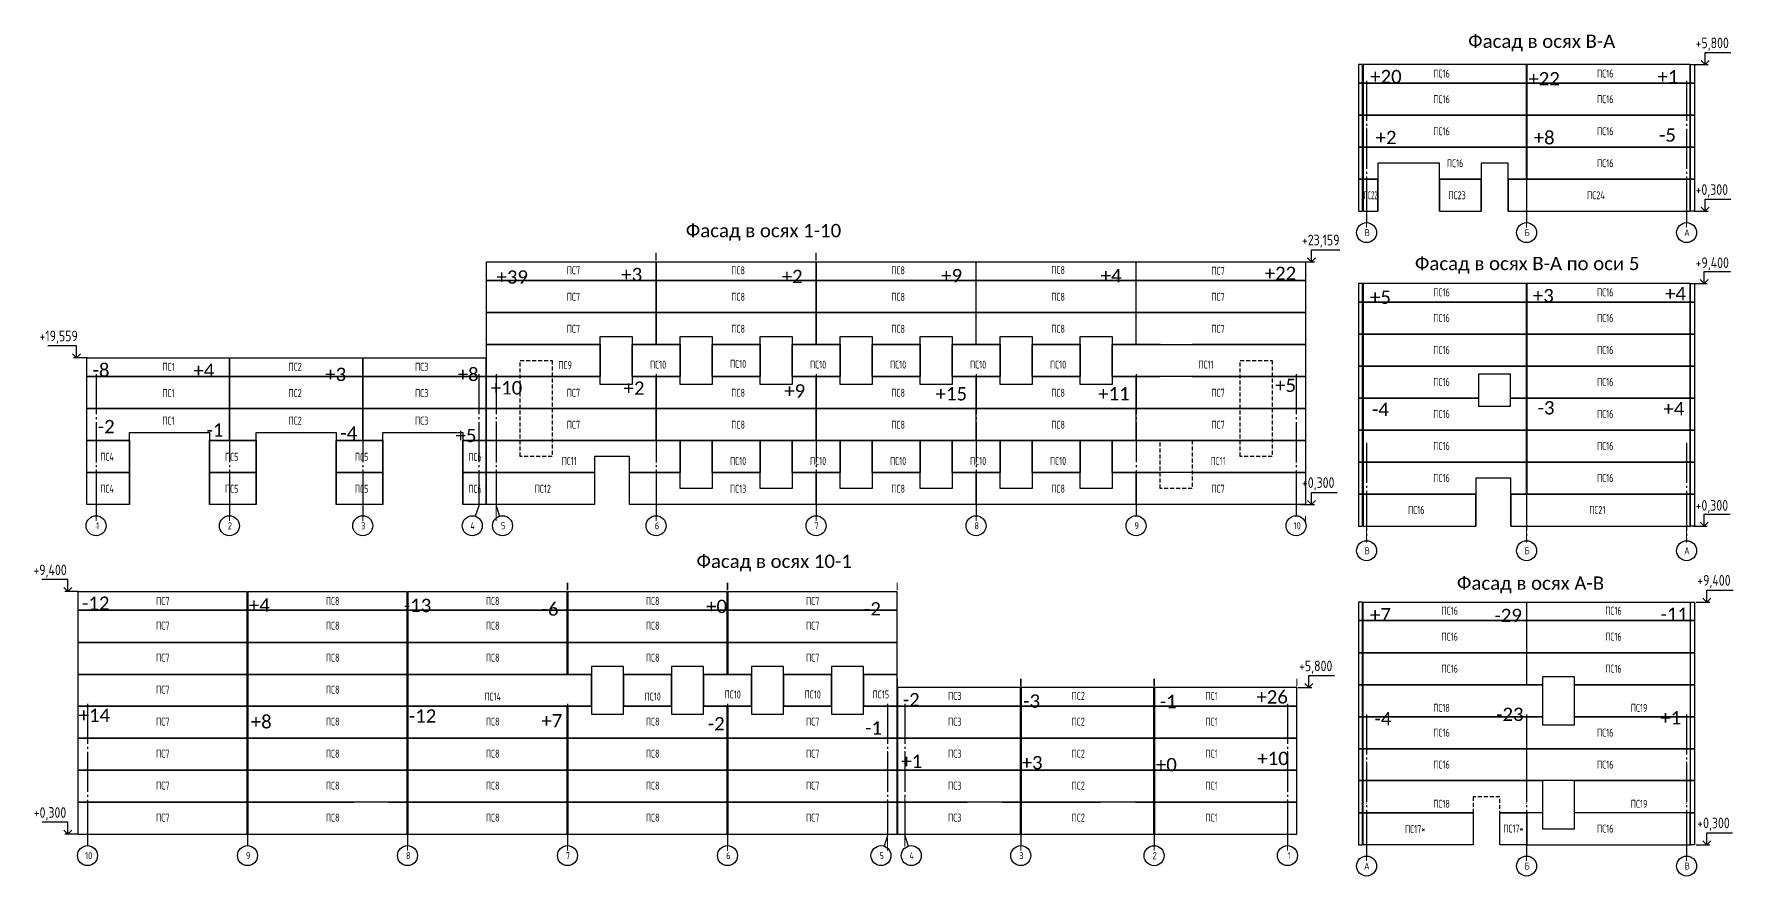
# Model space of a CAD drawing. Header units: millimetres. Extents: x -506865 to 151167, y -255180 to 83543.
# Drawn here: x -35628 to 28084, y 51959 to 83543 of the extents above; entities that cross this region are included whole.
import ezdxf
from ezdxf.enums import TextEntityAlignment as Align

# ---------------------------------------------------------------- set-up
doc = ezdxf.new("R2010")
doc.units = ezdxf.units.MM
doc.linetypes.add('_ШТР__2__1_', pattern=[3, 2, -1])
doc.linetypes.add('ГОСТ 2.303 5', pattern=[24, 20, -1.5, 1, -1.5])
doc.layers.add('ANNO-TEXT', color=251, linetype='Continuous')
doc.layers.add('PDF _Геометрия', color=7, linetype='Continuous')
doc.layers.add('PDF _Сплошная заливка', color=7, linetype='Continuous', true_color=0x007eff)
for name, color, linetype, lineweight in [('Оси', 7, 'Continuous', 9), ('Размер', 250, 'Continuous', 0), ('Текстовые примечания', 7, 'Continuous', 9)]:
    doc.layers.add(name, color=color, linetype=linetype, lineweight=lineweight)
doc.styles.add('_PP_Text Style', font='cs_gost2304.shx', dxfattribs={"width": 0.8})
doc.styles.add('TA shtamp', font='calibri.ttf', dxfattribs={"height": 400})

msp = doc.modelspace()

# ---------------------------------------------------------------- linework, layer by layer
at = {"layer": 'PDF _Геометрия', "lineweight": 30}
for points in [[(14042, 82393), (14042, 81693), (14193, 81693), (14193, 82393)], [(14212, 82393), (14212, 81693), (20334, 81693), (20334, 82393)], [(20354, 82393), (20354, 81693), (26476, 81693), (26476, 82393)], [(26646, 82393), (26646, 81693), (26496, 81693), (26496, 82393)], [(14042, 81693), (14042, 80492), (14193, 80492), (14193, 81693)], [(14212, 81693), (14212, 80492), (20334, 80492), (20334, 81693)], [(20354, 81693), (20354, 80492), (26476, 80492), (26476, 81693)], [(26646, 81693), (26646, 80492), (26496, 80492), (26496, 81693)], [(14042, 80492), (14042, 79292), (14193, 79292), (14193, 80492)], [(14212, 80492), (14212, 79292), (20334, 79292), (20334, 80492)], [(20354, 80492), (20354, 79292), (26476, 79292), (26476, 80492)], [(26646, 80492), (26646, 79292), (26496, 79292), (26496, 80492)], [(14042, 79292), (14042, 78091), (14193, 78091), (14193, 79292)], [(20354, 79292), (20354, 78091), (26476, 78091), (26476, 79292)], [(26646, 79292), (26646, 78091), (26496, 78091), (26496, 79292)], [(14042, 78091), (14042, 76892), (14193, 76892), (14193, 78091)], [(14212, 78091), (14212, 76892), (14762, 76892), (14762, 78091)], [(17072, 78091), (17072, 76892), (18643, 76892), (18643, 78091)], [(19653, 78091), (19653, 76892), (26476, 76892), (26476, 78091)], [(26646, 78091), (26646, 76892), (26496, 76892), (26496, 78091)], [(-12310, 74997), (-12310, 74299), (-18660, 74299), (-18660, 74997)], [(-6312, 74997), (-6312, 74299), (-12290, 74299), (-12290, 74997)], [(-312, 74997), (-312, 74299), (-6290, 74299), (-6290, 74997)], [(5688, 74997), (5688, 74299), (-292, 74299), (-292, 74997)], [(12058, 74997), (12058, 74299), (5708, 74299), (5708, 74997)], [(-12310, 74299), (-12310, 73098), (-18660, 73098), (-18660, 74299)], [(-6312, 74299), (-6312, 73098), (-12290, 73098), (-12290, 74299)], [(-312, 74299), (-312, 73098), (-6290, 73098), (-6290, 74299)], [(5688, 74299), (5688, 73098), (-292, 73098), (-292, 74299)], [(12058, 74299), (12058, 73098), (5708, 73098), (5708, 74299)], [(14042, 74188), (14042, 73489), (14193, 73489), (14193, 74188)], [(14212, 74188), (14212, 73489), (20334, 73489), (20334, 74188)], [(20354, 74188), (20354, 73489), (26476, 73489), (26476, 74188)], [(26646, 74188), (26646, 73489), (26496, 73489), (26496, 74188)], [(14042, 73489), (14042, 72288), (14193, 72288), (14193, 73489)], [(14212, 73489), (14212, 72288), (20334, 72288), (20334, 73489)], [(20354, 73489), (20354, 72288), (26476, 72288), (26476, 73489)], [(26646, 73489), (26646, 72288), (26496, 72288), (26496, 73489)], [(-14400, 70398), (-14400, 72198), (-13201, 72198), (-13201, 70398)], [(-11401, 70398), (-11401, 72198), (-10200, 72198), (-10200, 70398)], [(-8400, 70398), (-8400, 72198), (-7201, 72198), (-7201, 70398)], [(-5401, 70398), (-5401, 72198), (-4200, 72198), (-4200, 70398)], [(-2402, 70398), (-2402, 72198), (-1201, 72198), (-1201, 70398)], [(599, 70398), (599, 72198), (1798, 72198), (1798, 70398)], [(3598, 70398), (3598, 72198), (4799, 72198), (4799, 70398)], [(14042, 72288), (14042, 71087), (14193, 71087), (14193, 72288)], [(14212, 72288), (14212, 71087), (20334, 71087), (20334, 72288)], [(20354, 72288), (20354, 71087), (26476, 71087), (26476, 72288)], [(26646, 72288), (26646, 71087), (26496, 71087), (26496, 72288)], [(-28310, 71399), (-28310, 70699), (-33650, 70699), (-33650, 71399)], [(-23311, 71399), (-23311, 70699), (-28290, 70699), (-28290, 71399)], [(-18681, 71399), (-18681, 70699), (-23289, 70699), (-23289, 71399)], [(-14400, 71898), (-14400, 70699), (-18660, 70699), (-18660, 71898)], [(-11401, 71898), (-11401, 70699), (-13201, 70699), (-13201, 71898)], [(-8400, 71898), (-8400, 70699), (-10200, 70699), (-10200, 71898)], [(-5401, 71898), (-5401, 70699), (-7201, 70699), (-7201, 71898)], [(-2402, 71898), (-2402, 70699), (-4200, 70699), (-4200, 71898)], [(599, 71898), (599, 70699), (-1201, 70699), (-1201, 71898)], [(3598, 71898), (3598, 70699), (1798, 70699), (1798, 71898)], [(12058, 71898), (12058, 70699), (4799, 70699), (4799, 71898)], [(14042, 71087), (14042, 69888), (14193, 69888), (14193, 71087)], [(19743, 69587), (19743, 70788), (18542, 70788), (18542, 69587)], [(20354, 71087), (20354, 69888), (26476, 69888), (26476, 71087)], [(26646, 71087), (26646, 69888), (26496, 69888), (26496, 71087)], [(-28310, 70699), (-28310, 69498), (-33650, 69498), (-33650, 70699)], [(-23311, 70699), (-23311, 69498), (-28290, 69498), (-28290, 70699)], [(-18681, 70699), (-18681, 69498), (-23289, 69498), (-23289, 70699)], [(-12310, 69498), (-12310, 68299), (-18660, 68299), (-18660, 69498)], [(-6312, 69498), (-6312, 68299), (-12290, 68299), (-12290, 69498)], [(-312, 69498), (-312, 68299), (-6290, 68299), (-6290, 69498)], [(5688, 69498), (5688, 68299), (-292, 68299), (-292, 69498)], [(12058, 69498), (12058, 68299), (5708, 68299), (5708, 69498)], [(14042, 69888), (14042, 68686), (14193, 68686), (14193, 69888)], [(20354, 69888), (20354, 68686), (26476, 68686), (26476, 69888)], [(26646, 69888), (26646, 68686), (26496, 68686), (26496, 69888)], [(-32050, 68299), (-32050, 67098), (-33650, 67098), (-33650, 68299)], [(-27300, 68299), (-27300, 67098), (-29049, 67098), (-29049, 68299)], [(-22550, 68299), (-22550, 67098), (-24299, 67098), (-24299, 68299)], [(-18681, 68299), (-18681, 67098), (-19549, 67098), (-19549, 68299)], [(-11401, 66499), (-11401, 68299), (-10200, 68299), (-10200, 66499)], [(-8400, 68299), (-8400, 67098), (-10200, 67098), (-10200, 68299)], [(-8400, 66499), (-8400, 68299), (-7201, 68299), (-7201, 66499)], [(-5401, 68299), (-5401, 67098), (-7201, 67098), (-7201, 68299)], [(-5401, 66499), (-5401, 68299), (-4200, 68299), (-4200, 66499)], [(-2402, 68299), (-2402, 67098), (-4200, 67098), (-4200, 68299)], [(-2402, 66499), (-2402, 68299), (-1201, 68299), (-1201, 66499)], [(599, 68299), (599, 67098), (-1201, 67098), (-1201, 68299)], [(599, 66499), (599, 68299), (1798, 68299), (1798, 66499)], [(3598, 68299), (3598, 67098), (1798, 67098), (1798, 68299)], [(3598, 66499), (3598, 68299), (4799, 68299), (4799, 66499)], [(12058, 68299), (12058, 67098), (4799, 67098), (4799, 68299)], [(14042, 68686), (14042, 67487), (14193, 67487), (14193, 68686)], [(14212, 68686), (14212, 67487), (20334, 67487), (20334, 68686)], [(20354, 68686), (20354, 67487), (26476, 67487), (26476, 68686)], [(26646, 68686), (26646, 67487), (26496, 67487), (26496, 68686)], [(-32050, 67098), (-32050, 65900), (-33650, 65900), (-33650, 67098)], [(-27300, 67098), (-27300, 65900), (-29049, 65900), (-29049, 67098)], [(-22550, 67098), (-22550, 65900), (-24299, 65900), (-24299, 67098)], [(-18681, 67098), (-18681, 65900), (-19549, 65900), (-19549, 67098)], [(-14610, 67098), (-14610, 65900), (-18660, 65900), (-18660, 67098)], [(14042, 67487), (14042, 66286), (14193, 66286), (14193, 67487)], [(20354, 67487), (20354, 66286), (26476, 66286), (26476, 67487)], [(26646, 67487), (26646, 66286), (26496, 66286), (26496, 67487)], [(14042, 66286), (14042, 65087), (14193, 65087), (14193, 66286)], [(14212, 66286), (14212, 65087), (18443, 65087), (18443, 66286)], [(19754, 66286), (19754, 65087), (26476, 65087), (26476, 66286)], [(26646, 66286), (26646, 65087), (26496, 65087), (26496, 66286)], [(-33981, 62623), (-33981, 61925), (-27631, 61925), (-27631, 62623)], [(-27612, 62623), (-27612, 61925), (-21631, 61925), (-21631, 62623)], [(-21612, 62623), (-21612, 61925), (-15631, 61925), (-15631, 62623)], [(-15612, 62623), (-15612, 61925), (-9631, 61925), (-9631, 62623)], [(-9612, 62623), (-9612, 61925), (-3262, 61925), (-3262, 62623)], [(-33981, 61925), (-33981, 60724), (-27631, 60724), (-27631, 61925)], [(-27612, 61925), (-27612, 60724), (-21631, 60724), (-21631, 61925)], [(-21612, 61925), (-21612, 60724), (-15631, 60724), (-15631, 61925)], [(-15612, 61925), (-15612, 60724), (-9631, 60724), (-9631, 61925)], [(-9612, 61925), (-9612, 60724), (-3262, 60724), (-3262, 61925)], [(14042, 62236), (14042, 61538), (14193, 61538), (14193, 62236)], [(20334, 62236), (20334, 61538), (14212, 61538), (14212, 62236)], [(26476, 62236), (26476, 61538), (20354, 61538), (20354, 62236)], [(26646, 62236), (26646, 61538), (26496, 61538), (26496, 62236)], [(14042, 61538), (14042, 60336), (14193, 60336), (14193, 61538)], [(20334, 61538), (20334, 60336), (14212, 60336), (14212, 61538)], [(26476, 61538), (26476, 60336), (20354, 60336), (20354, 61538)], [(26646, 61538), (26646, 60336), (26496, 60336), (26496, 61538)], [(-33981, 60724), (-33981, 59523), (-27631, 59523), (-27631, 60724)], [(-27612, 60724), (-27612, 59523), (-21631, 59523), (-21631, 60724)], [(-21612, 60724), (-21612, 59523), (-15631, 59523), (-15631, 60724)], [(14042, 60336), (14042, 59135), (14193, 59135), (14193, 60336)], [(20334, 60336), (20334, 59135), (14212, 59135), (14212, 60336)], [(26646, 60336), (26646, 59135), (26496, 59135), (26496, 60336)], [(-33981, 59523), (-33981, 58324), (-27631, 58324), (-27631, 59523)], [(-27612, 59523), (-27612, 58324), (-21631, 58324), (-21631, 59523)], [(-21612, 59523), (-21612, 58324), (-14723, 58324), (-14723, 59523)], [(-13522, 58024), (-13522, 59824), (-14723, 59824), (-14723, 58024)], [(-13522, 59523), (-13522, 58324), (-11722, 58324), (-11722, 59523)], [(-10523, 58024), (-10523, 59824), (-11722, 59824), (-11722, 58024)], [(-10523, 59523), (-10523, 58324), (-8723, 58324), (-8723, 59523)], [(-7522, 58024), (-7522, 59824), (-8723, 59824), (-8723, 58024)], [(-7522, 59523), (-7522, 58324), (-5722, 58324), (-5722, 59523)], [(-4523, 58024), (-4523, 59824), (-5722, 59824), (-5722, 58024)], [(-4523, 59523), (-4523, 58324), (-3262, 58324), (-3262, 59523)], [(22144, 57635), (22144, 59436), (20945, 59436), (20945, 57635)], [(-3242, 59025), (-3242, 58324), (1368, 58324), (1368, 59025)], [(1387, 59025), (1387, 58324), (6367, 58324), (6367, 59025)], [(6386, 59025), (6386, 58324), (11726, 58324), (11726, 59025)], [(14042, 59135), (14042, 57936), (14193, 57936), (14193, 59135)], [(20945, 59135), (20945, 57936), (14212, 57936), (14212, 59135)], [(26476, 59135), (26476, 57936), (22144, 57936), (22144, 59135)], [(26646, 59135), (26646, 57936), (26496, 57936), (26496, 59135)], [(-33981, 58324), (-33981, 57124), (-27631, 57124), (-27631, 58324)], [(-27612, 58324), (-27612, 57124), (-21631, 57124), (-21631, 58324)], [(-21612, 58324), (-21612, 57124), (-15631, 57124), (-15631, 58324)], [(-3242, 58324), (-3242, 57124), (1368, 57124), (1368, 58324)], [(1387, 58324), (1387, 57124), (6367, 57124), (6367, 58324)], [(6386, 58324), (6386, 57124), (11726, 57124), (11726, 58324)], [(14042, 57936), (14042, 56735), (14193, 56735), (14193, 57936)], [(20334, 57936), (20334, 56735), (14212, 56735), (14212, 57936)], [(26646, 57936), (26646, 56735), (26496, 56735), (26496, 57936)], [(-33981, 57124), (-33981, 55925), (-27631, 55925), (-27631, 57124)], [(-27612, 57124), (-27612, 55925), (-21631, 55925), (-21631, 57124)], [(-21612, 57124), (-21612, 55925), (-15631, 55925), (-15631, 57124)], [(-15612, 57124), (-15612, 55925), (-9631, 55925), (-9631, 57124)], [(-9612, 57124), (-9612, 55925), (-3262, 55925), (-3262, 57124)], [(-3242, 57124), (-3242, 55925), (1368, 55925), (1368, 57124)], [(1387, 57124), (1387, 55925), (6367, 55925), (6367, 57124)], [(6386, 57124), (6386, 55925), (11726, 55925), (11726, 57124)], [(14042, 56735), (14042, 55536), (14193, 55536), (14193, 56735)], [(20334, 56735), (20334, 55536), (14212, 55536), (14212, 56735)], [(26476, 56735), (26476, 55536), (20354, 55536), (20354, 56735)], [(26646, 56735), (26646, 55536), (26496, 55536), (26496, 56735)], [(-33981, 55925), (-33981, 54724), (-27631, 54724), (-27631, 55925)], [(-21612, 55925), (-21612, 54724), (-15631, 54724), (-15631, 55925)], [(-15612, 55925), (-15612, 54724), (-9631, 54724), (-9631, 55925)], [(-9612, 55925), (-9612, 54724), (-3262, 54724), (-3262, 55925)], [(6386, 55925), (6386, 54724), (11726, 54724), (11726, 55925)], [(14042, 55536), (14042, 54334), (14193, 54334), (14193, 55536)], [(22144, 53735), (22144, 55536), (20945, 55536), (20945, 53735)], [(26476, 55536), (26476, 54334), (22144, 54334), (22144, 55536)], [(26646, 55536), (26646, 54334), (26496, 54334), (26496, 55536)], [(-33981, 54724), (-33981, 53525), (-27631, 53525), (-27631, 54724)], [(-27612, 54724), (-27612, 53525), (-21631, 53525), (-21631, 54724)], [(-21612, 54724), (-21612, 53525), (-15631, 53525), (-15631, 54724)], [(-15612, 54724), (-15612, 53525), (-9631, 53525), (-9631, 54724)], [(-9612, 54724), (-9612, 53525), (-3262, 53525), (-3262, 54724)], [(-3242, 54724), (-3242, 53525), (1368, 53525), (1368, 54724)], [(1387, 54724), (1387, 53525), (6367, 53525), (6367, 54724)], [(6386, 54724), (6386, 53525), (11726, 53525), (11726, 54724)], [(14042, 54334), (14042, 53135), (14193, 53135), (14193, 54334)], [(18334, 54334), (18334, 53135), (14212, 53135), (14212, 54334)], [(20334, 54334), (20334, 53135), (19344, 53135), (19344, 54334)], [(26646, 54334), (26646, 53135), (26496, 53135), (26496, 54334)]]:
    msp.add_lwpolyline(points, close=True, dxfattribs=at)
at = {"layer": 'PDF _Геометрия', "lineweight": 5}
for points in [[(14343, 80017), (14343, 78682)], [(20343, 80017), (20343, 78682)], [(14343, 78441), (14343, 78444)], [(20343, 78441), (20343, 78444)], [(26345, 78441), (26345, 78444)], [(14343, 78201), (14343, 76279)], [(20343, 78201), (20343, 76279)], [(26345, 78201), (26345, 76279)], [(26345, 76041), (26345, 76043)], [(-28299, 69021), (-28299, 67687)], [(-23300, 69021), (-23300, 67687)], [(-18301, 69021), (-18301, 67687)], [(-12301, 69021), (-12301, 67687)], [(-6301, 69021), (-6301, 67687)], [(-301, 69021), (-301, 67687)], [(5699, 69021), (5699, 67687)], [(20343, 68209), (20343, 66875)], [(-33300, 67449), (-33300, 67451)], [(-33300, 67208), (-33300, 65287)], [(-28301, 67208), (-28301, 65287)], [(-23300, 67208), (-23300, 65287)], [(-18301, 67449), (-18301, 67451)], [(-18301, 67208), (-18301, 65287)], [(-12301, 67449), (-12301, 67451)], [(-12301, 67208), (-12301, 65287)], [(-6301, 67208), (-6301, 65287)], [(-303, 67208), (-303, 65287)], [(11697, 67449), (11697, 67451)], [(14343, 66396), (14343, 64474)], [(20343, 66636), (20343, 66638)], [(20343, 66396), (20343, 64474)], [(26345, 66396), (26345, 64474)], [(-33300, 65049), (-33300, 65051)], [(-28301, 65049), (-28301, 65051)], [(-23300, 65049), (-23300, 65051)], [(-303, 65049), (-303, 65051)], [(26345, 64236), (26345, 64238)], [(-21621, 56647), (-21621, 55313)], [(-15623, 56647), (-15623, 55313)], [(-9623, 56647), (-9623, 55313)], [(-3623, 56647), (-3623, 55313)], [(-2972, 56647), (-2972, 55463)], [(1376, 56647), (1376, 55313)], [(6377, 56647), (6377, 55313)], [(11376, 56647), (11376, 55313)], [(14343, 56258), (14343, 54923)], [(20343, 56258), (20343, 54923)], [(26345, 56258), (26345, 54923)], [(-21621, 55074), (-21621, 55076)], [(-21621, 54834), (-21621, 52913)], [(-15623, 55074), (-15623, 55076)], [(-15623, 54834), (-15623, 52913)], [(-9623, 55074), (-9623, 55076)], [(-9623, 54834), (-9623, 52913)], [(-3623, 55074), (-3623, 55076)], [(-3623, 54834), (-3623, 52913)], [(-2972, 55225), (-2972, 55227)], [(-2972, 54984), (-2972, 53063)], [(1376, 55074), (1376, 55076)], [(1376, 54834), (1376, 52913)], [(6377, 55074), (6377, 55076)], [(6377, 54834), (6377, 52913)], [(11376, 55074), (11376, 55076)], [(11376, 54834), (11376, 52913)], [(14343, 54685), (14343, 54687)], [(14343, 54444), (14343, 52523)], [(20343, 54685), (20343, 54687)], [(20343, 54444), (20343, 52523)], [(26345, 54685), (26345, 54687)], [(26345, 54444), (26345, 52523)], [(-21621, 52675), (-21621, 52677)], [(-9623, 52675), (-9623, 52677)], [(1376, 52675), (1376, 52677)], [(6377, 52675), (6377, 52677)], [(11376, 52675), (11376, 52677)], [(26345, 52284), (26345, 52286)]]:
    msp.add_lwpolyline(points, dxfattribs=at)
at = {"layer": 'PDF _Геометрия', "lineweight": 30}
for points in [[(19653, 78091), (20334, 78091), (20334, 79292), (14212, 79292), (14212, 78091), (14762, 78091)], [(17072, 76892), (17072, 78693), (14762, 78693), (14762, 76892)], [(19653, 76892), (19653, 78693), (18643, 78693), (18643, 76892)], [(17072, 78091), (18643, 78091)], [(-14400, 71898), (-18660, 71898), (-18660, 73098), (-12310, 73098), (-12310, 71898), (-13201, 71898)], [(-11401, 71898), (-12290, 71898), (-12290, 73098), (-6312, 73098), (-6312, 71898), (-7201, 71898)], [(-5401, 71898), (-6290, 71898), (-6290, 73098), (-312, 73098), (-312, 71898), (-1201, 71898)], [(599, 71898), (-292, 71898), (-292, 73098), (5688, 73098), (5688, 71898), (4799, 71898)], [(6599, 71898), (5708, 71898), (5708, 73098), (12058, 73098), (12058, 71898), (7798, 71898)], [(-8400, 71898), (-10200, 71898)], [(-2402, 71898), (-4200, 71898)], [(3598, 71898), (1798, 71898)], [(19743, 69888), (20334, 69888), (20334, 71087), (14212, 71087), (14212, 69888), (18542, 69888)], [(-13201, 70699), (-12310, 70699), (-12310, 69498), (-18660, 69498), (-18660, 70699), (-14400, 70699)], [(-7201, 70699), (-6312, 70699), (-6312, 69498), (-12290, 69498), (-12290, 70699), (-11401, 70699)], [(-10200, 70699), (-8400, 70699)], [(-1201, 70699), (-312, 70699), (-312, 69498), (-6290, 69498), (-6290, 70699), (-5401, 70699)], [(-4200, 70699), (-2402, 70699)], [(4799, 70699), (5688, 70699), (5688, 69498), (-292, 69498), (-292, 70699), (599, 70699)], [(1798, 70699), (3598, 70699)], [(7798, 70699), (12058, 70699), (12058, 69498), (5708, 69498), (5708, 70699), (6599, 70699)], [(-32050, 68299), (-33650, 68299), (-33650, 69498), (-28310, 69498), (-28310, 68299), (-29049, 68299)], [(-27300, 68299), (-28290, 68299), (-28290, 69498), (-23311, 69498), (-23311, 68299), (-24299, 68299)], [(-22550, 68299), (-23289, 68299), (-23289, 69498), (-18681, 69498), (-18681, 68299), (-19549, 68299)], [(18542, 69888), (14212, 69888), (14212, 68686), (20334, 68686), (20334, 69888), (19743, 69888)], [(-32050, 65900), (-32050, 68598), (-29049, 68598), (-29049, 65900)], [(-27300, 65900), (-27300, 68598), (-24299, 68598), (-24299, 65900)], [(-22550, 65900), (-22550, 68598), (-19549, 68598), (-19549, 65900)], [(-14610, 67098), (-18660, 67098), (-18660, 68299), (-11401, 68299), (-11401, 67098), (-13300, 67098)], [(-13300, 65900), (-13300, 67698), (-14610, 67698), (-14610, 65900)], [(-7201, 67098), (-6312, 67098), (-6312, 65900), (-13300, 65900), (-13300, 67098), (-11401, 67098)], [(-10200, 67098), (-8400, 67098)], [(-1201, 67098), (-312, 67098), (-312, 65900), (-6290, 65900), (-6290, 67098), (-5401, 67098)], [(-4200, 67098), (-2402, 67098)], [(4799, 67098), (5688, 67098), (5688, 65900), (-292, 65900), (-292, 67098), (599, 67098)], [(1798, 67098), (3598, 67098)], [(7798, 67098), (12058, 67098), (12058, 65900), (5708, 65900), (5708, 67098), (6599, 67098)], [(19754, 66286), (20334, 66286), (20334, 67487), (14212, 67487), (14212, 66286), (18443, 66286)], [(17072, 66286), (18443, 66286)], [(19754, 65087), (19754, 66886), (18443, 66886), (18443, 65087)], [(-10523, 59523), (-9631, 59523), (-9631, 60724), (-15612, 60724), (-15612, 59523), (-14723, 59523)], [(-4523, 59523), (-3262, 59523), (-3262, 60724), (-9612, 60724), (-9612, 59523), (-8723, 59523)], [(20945, 59135), (20354, 59135), (20354, 60336), (26476, 60336), (26476, 59135), (22144, 59135)], [(-13522, 59523), (-11722, 59523)], [(-7522, 59523), (-5722, 59523)], [(-14723, 58324), (-15612, 58324), (-15612, 57124), (-9631, 57124), (-9631, 58324), (-10523, 58324)], [(-11722, 58324), (-13522, 58324)], [(-8723, 58324), (-9612, 58324), (-9612, 57124), (-3262, 57124), (-3262, 58324), (-4523, 58324)], [(-5722, 58324), (-7522, 58324)], [(22144, 57936), (26476, 57936), (26476, 56735), (20354, 56735), (20354, 57936), (20945, 57936)], [(-22321, 54724), (-21631, 54724), (-21631, 55925), (-27612, 55925), (-27612, 54724), (-23631, 54724)], [(678, 54724), (1368, 54724), (1368, 55925), (-3242, 55925), (-3242, 54724), (-632, 54724)], [(5677, 54724), (6367, 54724), (6367, 55925), (1387, 55925), (1387, 54724), (4367, 54724)], [(18334, 54334), (14212, 54334), (14212, 55536), (20945, 55536), (20945, 54334), (19344, 54334)], [(20945, 54334), (20354, 54334), (20354, 53135), (26476, 53135), (26476, 54334), (22144, 54334)]]:
    msp.add_lwpolyline(points, dxfattribs=at)
at = {"layer": 'PDF _Геометрия', "lineweight": 9}
for points in [[(-12312, 75330), (-12312, 75049)], [(-12292, 75330), (-12292, 75049)], [(-6312, 75330), (-6312, 75049)], [(-6292, 75330), (-6292, 75049)], [(-15631, 62956), (-15631, 62675)], [(-15612, 62956), (-15612, 62675)], [(-9631, 62956), (-9631, 62675)], [(-9612, 62956), (-9612, 62675)], [(-3242, 59356), (-3242, 59076)], [(1368, 59356), (1368, 59076)], [(1387, 59356), (1387, 59076)], [(6367, 59356), (6367, 59076)], [(6386, 59356), (6386, 59076)]]:
    msp.add_lwpolyline(points, close=True, dxfattribs=at)
at = {"layer": 'PDF _Геометрия', "linetype": '_ШТР__2__1_', "lineweight": 30, "ltscale": 75}
for points in [[(-17401, 67698), (-17401, 71298), (-16200, 71298), (-16200, 67698)], [(9598, 67698), (9598, 71298), (10799, 71298), (10799, 67698)], [(6599, 66499), (6599, 68299), (7798, 68299), (7798, 66499)]]:
    msp.add_lwpolyline(points, close=True, dxfattribs=at)
at = {"layer": 'PDF _Геометрия', "lineweight": 9}
for points in [[(12058, 65451), (12058, 65171)], [(-3262, 62675), (-3262, 62956)], [(-3262, 59076), (-3262, 59356)], [(11726, 59076), (11726, 59356)]]:
    msp.add_lwpolyline(points, dxfattribs=at)
at = {"layer": 'PDF _Геометрия', "linetype": '_ШТР__2__1_', "lineweight": 30, "ltscale": 75}
msp.add_lwpolyline([(19344, 53135), (19344, 54934), (18334, 54934), (18334, 53135)], dxfattribs=at)
at = {"layer": 'PDF _Сплошная заливка', "color": 7, "lineweight": 25, "transparency": 33554559}
for points in [[(12279, 65878), (12148, 66050), (12126, 66031)], [(12279, 65919), (12279, 65878), (12148, 66050)], [(12410, 66050), (12431, 66031), (12279, 65919)], [(12431, 66031), (12279, 65919), (12279, 65878)], [(-34486, 53676), (-34507, 53656), (-34355, 53545)], [(-34507, 53656), (-34355, 53545), (-34355, 53504)], [(-34355, 53545), (-34355, 53504), (-34224, 53676)], [(-34355, 53504), (-34224, 53676), (-34202, 53656)]]:
    msp.add_solid(points, dxfattribs=at)
at = {"layer": 'Оси', "linetype": 'ГОСТ 2.303 5', "lineweight": 25, "ltscale": 75}
for p, q in [((14343, 81779), (14343, 76841)), ((20343, 81779), (20343, 76841)), ((26345, 81779), (26345, 76841)), ((14343, 76841), (14343, 76466)), ((20343, 76841), (20343, 76466)), ((26345, 76841), (26345, 76466)), ((-33300, 70786), (-33300, 65847)), ((-28300, 70785), (-28300, 65846)), ((-23300, 70786), (-23300, 65847)), ((-18950, 70786), (-18950, 65847)), ((-18301, 70786), (-18301, 65847)), ((-12301, 70786), (-12301, 65847)), ((-6301, 70786), (-6301, 65847)), ((-303, 70786), (-303, 65847)), ((5697, 70786), (5697, 65847)), ((11697, 70786), (11697, 65847)), ((14343, 68209), (14343, 64536)), ((20343, 68209), (20343, 64536)), ((26345, 68209), (26345, 64536)), ((-33300, 65847), (-33300, 65472)), ((-28300, 65846), (-28300, 65471)), ((-23300, 65847), (-23300, 65472)), ((-18950, 65847), (-19078, 65454)), ((-18301, 65847), (-18173, 65454)), ((-12301, 65847), (-12301, 65472)), ((-6301, 65847), (-6301, 65472)), ((-303, 65847), (-303, 65472)), ((5697, 65847), (5697, 65472)), ((11697, 65847), (11697, 65472)), ((-33621, 58412), (-33621, 53473)), ((-27621, 58412), (-27621, 53473)), ((-21621, 58412), (-21621, 53473)), ((-15623, 58412), (-15623, 53473)), ((-9623, 58412), (-9623, 53473)), ((-3623, 58412), (-3623, 53473)), ((-2974, 58412), (-2974, 53473)), ((1376, 58412), (1376, 53473)), ((6376, 58411), (6376, 53472)), ((11376, 58412), (11376, 53473)), ((14343, 58023), (14343, 53084)), ((20343, 58023), (20343, 53084)), ((26345, 58023), (26345, 53084)), ((-33621, 53473), (-33621, 53098)), ((-27621, 53473), (-27621, 53098)), ((-21621, 53473), (-21621, 53098)), ((-15623, 53473), (-15623, 53098)), ((-9623, 53473), (-9623, 53098)), ((-3623, 53473), (-3750, 53080)), ((-2974, 53473), (-2846, 53080)), ((1376, 53473), (1376, 53098)), ((6376, 53472), (6376, 53097)), ((11376, 53473), (11376, 53098)), ((14343, 53084), (14343, 52709)), ((20343, 53084), (20343, 52709)), ((26345, 53084), (26345, 52709))]:
    msp.add_line(p, q, dxfattribs=at)
at = {"layer": 'Оси', "linetype": 'Continuous', "lineweight": 25, "ltscale": 75}
for centre in [(14343, 76091), (20343, 76091), (26345, 76091), (-33300, 65097), (-28300, 65096), (-23300, 65097), (-19193, 65097), (-18058, 65097), (-12301, 65097), (-6301, 65097), (-303, 65097), (5697, 65097), (11697, 65097), (14343, 64161), (20343, 64161), (26345, 64161), (-33621, 52723), (-27621, 52723), (-21621, 52723), (-15623, 52723), (-9623, 52723), (-3866, 52723), (-2730, 52723), (1376, 52723), (6376, 52722), (11376, 52723), (14343, 52334), (20343, 52334), (26345, 52334)]:
    msp.add_circle(centre, 375, dxfattribs=at)
at = {"layer": 'Размер', "linetype": 'Continuous', "lineweight": 25, "ltscale": 75}
for p, q in [((27040, 82392), (27040, 82842)), ((27040, 82842), (28007, 82842)), ((26510, 82392), (27152, 82392)), ((27040, 82392), (26890, 82542)), ((27040, 82392), (27190, 82542)), ((27040, 76892), (27040, 77342)), ((27040, 77342), (28007, 77342)), ((26640, 76892), (27152, 76892)), ((27040, 76892), (26890, 77042)), ((27040, 76892), (27190, 77042)), ((12279, 75000), (12279, 75450)), ((12279, 75450), (13345, 75450)), ((11879, 75000), (12391, 75000)), ((12279, 75000), (12129, 75150)), ((12279, 75000), (12429, 75150)), ((27006, 74187), (27006, 74637)), ((27006, 74637), (27988, 74637)), ((26607, 74187), (27119, 74187)), ((27006, 74187), (26856, 74337)), ((27006, 74187), (27156, 74337)), ((-34040, 71850), (-35106, 71850)), ((-34040, 71400), (-34190, 71550)), ((-33638, 71400), (-34152, 71400)), ((-34040, 71400), (-34040, 71850)), ((-34040, 71400), (-33890, 71550)), ((12279, 65900), (12279, 66350)), ((12279, 66350), (13246, 66350)), ((11879, 65900), (12391, 65900)), ((12279, 65900), (12129, 66050)), ((12279, 65900), (12429, 66050)), ((26607, 65087), (27119, 65087)), ((27006, 65087), (26856, 65237)), ((27006, 65087), (27006, 65537)), ((27006, 65537), (27974, 65537)), ((27006, 65087), (27156, 65237)), ((-34355, 63075), (-35336, 63075)), ((-34355, 62625), (-34505, 62775)), ((-33955, 62625), (-34467, 62625)), ((-34355, 62625), (-34355, 63075)), ((-34355, 62625), (-34205, 62775)), ((27103, 62235), (27103, 62685)), ((27103, 62685), (28084, 62685)), ((26703, 62235), (27215, 62235)), ((27103, 62235), (26953, 62385)), ((27103, 62235), (27253, 62385)), ((12172, 59026), (12172, 59476)), ((12172, 59476), (13139, 59476)), ((11770, 59026), (12284, 59026)), ((12172, 59026), (12022, 59176)), ((12172, 59026), (12322, 59176)), ((-34355, 53975), (-35322, 53975)), ((-34355, 53525), (-34505, 53675)), ((-33955, 53525), (-34467, 53525)), ((-34355, 53525), (-34355, 53975)), ((-34355, 53525), (-34205, 53675)), ((27103, 53135), (27103, 53585)), ((27103, 53585), (28070, 53585)), ((26703, 53135), (27215, 53135)), ((27103, 53135), (26953, 53285)), ((27103, 53135), (27253, 53285))]:
    msp.add_line(p, q, dxfattribs=at)

# ---------------------------------------------------------------- texts
at = {"layer": 'ANNO-TEXT', "color": 0, "style": 'TA shtamp'}
for s, p in [('Фасад в осях В-А', (20910, 83218)), ('+20', (15069, 81945)), ('+1', (25645, 81941)), ('+22', (21003, 81865)), ('+2', (15074, 79664)), ('+8', (21003, 79665)), ('-5', (25625, 79751)), ('Фасад в осях 1-10', (-8273, 76116)), ('Фасад в осях В-А по оси 5', (20365, 74881)), ('+39', (-17695, 74426)), ('+3', (-13214, 74521)), ('+2', (-7196, 74449)), ('+9', (-1215, 74481)), ('+4', (4763, 74478)), ('+22', (11113, 74567)), ('+5', (14862, 73667)), ('+3', (20971, 73728)), ('+4', (25928, 73802)), ('-8', (-33114, 70950)), ('+4', (-29259, 70922)), ('+3', (-24313, 70776)), ('+8', (-19347, 70789)), ('+10', (-17908, 70271)), ('+2', (-13126, 70261)), ('+9', (-7100, 70156)), ('+15', (-1228, 70045)), ('+11', (4869, 70048)), ('+5', (11306, 70363)), ('-4', (14862, 69462)), ('-3', (21073, 69521)), ('+4', (25865, 69483)), ('-2', (-32918, 68819)), ('-1', (-28842, 68691)), ('-4', (-23823, 68572)), ('+5', (-19428, 68479)), ('Фасад в осях 10-1', (-7872, 63712)), ('Фасад в осях А-В', (20490, 62893)), ('-12', (-33311, 62193)), ('+4', (-27176, 62119)), ('-13', (-21244, 62107)), ('-6', (-16276, 61984)), ('+0', (-10031, 62072)), ('-2', (-4187, 61984)), ('+7', (14862, 61758)), ('-29', (19653, 61735)), ('-11', (25880, 61778)), ('-2', (-2731, 58573)), ('-3', (1782, 58521)), ('-1', (6904, 58505)), ('+26', (10802, 58688)), ('+14', (-33363, 57991)), ('+8', (-27107, 57759)), ('-12', (-21057, 57963)), ('+7', (-16210, 57781)), ('-4', (14957, 57857)), ('-23', (19716, 58024)), ('+1', (25751, 57897)), ('-2', (-10044, 57673)), ('-1', (-4146, 57516)), ('+1', (-2712, 56264)), ('+3', (1802, 56211)), ('+0', (6836, 56137)), ('+10', (10835, 56369))]:
    msp.add_text(s, height=500, dxfattribs=at).set_placement(p, align=Align.MIDDLE)
at = {"layer": 'Оси', "linetype": 'Continuous', "lineweight": 25, "ltscale": 75, "char_height": 262.5, "attachment_point": 1, "style": '_PP_Text Style'}
for s, insert, width in [('\\FCS_Gost2304.shx;\\W1.0000000000;\\T1.0000000000;\\o\\lВ', (14269, 76222), 225), ('\\FCS_Gost2304.shx;\\W1.0000000000;\\T1.0000000000;\\o\\lБ', (20269, 76222), 225), ('\\FCS_Gost2304.shx;\\W1.0000000000;\\T1.0000000000;\\o\\lА', (26251, 76222), 225), ('\\FCS_Gost2304.shx;\\W1.0000000000;\\T1.0000000000;\\o\\l1', (-33294, 65228), 250), ('\\FCS_Gost2304.shx;\\W1.0000000000;\\T1.0000000000;\\o\\l2', (-28361, 65227), 250), ('\\FCS_Gost2304.shx;\\W1.0000000000;\\T1.0000000000;\\o\\l3', (-23361, 65228), 250), ('\\FCS_Gost2304.shx;\\W1.0000000000;\\T1.0000000000;\\o\\l4', (-19264, 65228), 250), ('\\FCS_Gost2304.shx;\\W1.0000000000;\\T1.0000000000;\\o\\l5', (-18119, 65228), 250), ('\\FCS_Gost2304.shx;\\W1.0000000000;\\T1.0000000000;\\o\\l6', (-12349, 65228), 250), ('\\FCS_Gost2304.shx;\\W1.0000000000;\\T1.0000000000;\\o\\l7', (-6365, 65228), 250), ('\\FCS_Gost2304.shx;\\W1.0000000000;\\T1.0000000000;\\o\\l8', (-364, 65228), 250), ('\\FCS_Gost2304.shx;\\W1.0000000000;\\T1.0000000000;\\o\\l9', (5636, 65228), 250), ('\\FCS_Gost2304.shx;\\W1.0000000000;\\T1.0000000000;\\o\\l10', (11604, 65228), 500), ('\\FCS_Gost2304.shx;\\W1.0000000000;\\T1.0000000000;\\o\\lВ', (14269, 64292), 225), ('\\FCS_Gost2304.shx;\\W1.0000000000;\\T1.0000000000;\\o\\lБ', (20269, 64292), 225), ('\\FCS_Gost2304.shx;\\W1.0000000000;\\T1.0000000000;\\o\\lА', (26251, 64292), 225), ('\\FCS_Gost2304.shx;\\W1.0000000000;\\T1.0000000000;\\o\\l10', (-33713, 52854), 500), ('\\FCS_Gost2304.shx;\\W1.0000000000;\\T1.0000000000;\\o\\l9', (-27681, 52854), 250), ('\\FCS_Gost2304.shx;\\W1.0000000000;\\T1.0000000000;\\o\\l8', (-21681, 52854), 250), ('\\FCS_Gost2304.shx;\\W1.0000000000;\\T1.0000000000;\\o\\l7', (-15687, 52854), 250), ('\\FCS_Gost2304.shx;\\W1.0000000000;\\T1.0000000000;\\o\\l6', (-9671, 52854), 250), ('\\FCS_Gost2304.shx;\\W1.0000000000;\\T1.0000000000;\\o\\l5', (-3927, 52854), 250), ('\\FCS_Gost2304.shx;\\W1.0000000000;\\T1.0000000000;\\o\\l4', (-2801, 52854), 250), ('\\FCS_Gost2304.shx;\\W1.0000000000;\\T1.0000000000;\\o\\l3', (1315, 52854), 250), ('\\FCS_Gost2304.shx;\\W1.0000000000;\\T1.0000000000;\\o\\l2', (6315, 52853), 250), ('\\FCS_Gost2304.shx;\\W1.0000000000;\\T1.0000000000;\\o\\l1', (11382, 52854), 250), ('\\FCS_Gost2304.shx;\\W1.0000000000;\\T1.0000000000;\\o\\lА', (14249, 52465), 225), ('\\FCS_Gost2304.shx;\\W1.0000000000;\\T1.0000000000;\\o\\lБ', (20269, 52465), 225), ('\\FCS_Gost2304.shx;\\W1.0000000000;\\T1.0000000000;\\o\\lВ', (26271, 52465), 225)]:
    msp.add_mtext(s, dxfattribs=dict(at, insert=insert, width=width))
at = {"layer": 'Размер', "linetype": 'Continuous', "lineweight": 25, "ltscale": 75, "char_height": 400, "attachment_point": 1, "style": '_PP_Text Style'}
for s, insert, width in [('\\FCS_Gost2304.shx;\\W1.0000000000;\\T1.0000000000;\\o\\l+5,800', (26679, 83408), 1035.71), ('\\FCS_Gost2304.shx;\\W1.0000000000;\\T1.0000000000;\\o\\l+0,300', (26679, 77907), 1035.71), ('\\FCS_Gost2304.shx;\\W1.0000000000;\\T1.0000000000;\\o\\l+23,159', (11919, 76015), 1214.29), ('\\FCS_Gost2304.shx;\\W1.0000000000;\\T1.0000000000;\\o\\l+9,400', (26681, 75162), 1035.71), ('\\FCS_Gost2304.shx;\\W1.0000000000;\\T1.0000000000;\\o\\l+19,559', (-35421, 72416), 1214.29), ('\\FCS_Gost2304.shx;\\W1.0000000000;\\T1.0000000000;\\o\\l+0,300', (11919, 66915), 1035.71), ('\\FCS_Gost2304.shx;\\W1.0000000000;\\T1.0000000000;\\o\\l+0,300', (26681, 66062), 1035.71), ('\\FCS_Gost2304.shx;\\W1.0000000000;\\T1.0000000000;\\o\\l+9,400', (-35651, 63641), 1035.71), ('\\FCS_Gost2304.shx;\\W1.0000000000;\\T1.0000000000;\\o\\l+9,400', (26743, 63250), 1035.71), ('\\FCS_Gost2304.shx;\\W1.0000000000;\\T1.0000000000;\\o\\l+5,800', (11811, 60041), 1035.71), ('\\FCS_Gost2304.shx;\\W1.0000000000;\\T1.0000000000;\\o\\l+0,300', (-35637, 54541), 1035.71), ('\\FCS_Gost2304.shx;\\W1.0000000000;\\T1.0000000000;\\o\\l+0,300', (26743, 54150), 1035.71)]:
    msp.add_mtext(s, dxfattribs=dict(at, insert=insert, width=width))
at = {"layer": 'Текстовые примечания', "ltscale": 75, "char_height": 300, "attachment_point": 5, "style": '_PP_Text Style'}
for s, width, heights, insert in [('ПС16', 891.75, [1199], (17153, 82057)), ('ПС16', 891.75, [1199], (23294, 82057)), ('ПС16', 891.75, [1199], (17153, 81096)), ('ПС16', 891.75, [1199], (23294, 81096)), ('ПС16', 891.75, [1199], (17153, 79894)), ('ПС16', 891.75, [1199], (23294, 79894)), ('ПС16', 891.75, [1199], (17662, 78695)), ('ПС16', 891.75, [1199], (23294, 78695)), ('{\\W0.6;ПС22}', 891.75, [1199], (14497, 77494)), ('ПС23', 891.75, [1199], (17737, 77494)), ('ПС24', 891.75, [1199], (22944, 77494)), ('ПС7', 891.75, [1199], (-15400, 74680)), ('ПС8', 891.75, [1199], (-9224, 74678)), ('ПС8', 891.75, [1199], (-3225, 74678)), ('ПС8', 891.75, [1199], (2774, 74693)), ('ПС7', 891.75, [1199], (8774, 74658)), ('ПС16', 891.75, [1199], (17153, 73852)), ('ПС16', 891.75, [1199], (23294, 73852)), ('ПС7', 891.75, [1199], (-15400, 73683)), ('ПС8', 891.75, [1199], (-9224, 73683)), ('ПС8', 891.75, [1199], (-3225, 73683)), ('ПС8', 891.75, [1199], (2774, 73683)), ('ПС7', 891.75, [1199], (8774, 73683)), ('ПС7', 891.75, [1199], (-15400, 72483)), ('ПС8', 891.75, [1199], (-9224, 72483)), ('ПС8', 891.75, [1199], (-3225, 72483)), ('ПС8', 891.75, [1199], (2774, 72483)), ('ПС7', 891.75, [1199], (8774, 72483)), ('ПС16', 891.75, [1199], (17153, 72890)), ('ПС16', 891.75, [1199], (23294, 72890)), ('ПС16', 891.75, [1199], (17153, 71689)), ('ПС16', 891.75, [1199], (23294, 71689)), ('ПС1', 891.75, [1199], (-30587, 71060)), ('ПС2', 891.75, [1199], (-25838, 71060)), ('ПС3', 891.75, [1199], (-21088, 71060)), ('ПС9', 891.75, [1199], (-15712, 71121)), ('ПС10', 891.75, [1199], (-12225, 71140)), ('ПС10', 891.75, [1199], (-9224, 71169)), ('ПС10', 891.75, [1199], (-6225, 71142)), ('ПС10', 891.75, [1199], (-3224, 71142)), ('ПС10', 891.75, [1199], (-225, 71142)), ('ПС10', 891.75, [1199], (2774, 71142)), ('ПС11', 891.75, [1199], (8320, 71142)), ('ПС1', 891.75, [1199], (-30587, 70071)), ('ПС2', 891.75, [1199], (-25838, 70071)), ('ПС3', 891.75, [1199], (-21088, 70071)), ('ПС7', 891.75, [1199], (-15400, 70083)), ('ПС8', 891.75, [1199], (-9224, 70083)), ('ПС8', 891.75, [1199], (-3225, 70083)), ('ПС8', 891.75, [1199], (2774, 70083)), ('ПС7', 891.75, [1199], (8774, 70083)), ('ПС16', 891.75, [1199], (17153, 70490)), ('ПС16', 891.75, [1199], (23294, 70490)), ('ПС1', 891.75, [1199], (-30587, 69040)), ('ПС2', 891.75, [1199], (-25838, 69040)), ('ПС3', 891.75, [1199], (-21088, 69040)), ('ПС7', 891.75, [1199], (-15400, 68884)), ('ПС8', 891.75, [1199], (-9224, 68884)), ('ПС8', 891.75, [1199], (-3225, 68884)), ('ПС8', 891.75, [1199], (2774, 68884)), ('ПС7', 891.75, [1199], (8774, 68884)), ('ПС16', 891.75, [1199], (17153, 69289)), ('ПС16', 891.75, [1199], (23294, 69289)), ('ПС16', 891.75, [1199], (17153, 68089)), ('ПС16', 891.75, [1199], (23294, 68089)), ('ПС4', 891.75, [1199], (-32888, 67683)), ('ПС5', 891.75, [1199], (-28213, 67683)), ('ПС5', 891.75, [1199], (-23340, 67683)), ('ПС6', 891.75, [1199], (-19092, 67679)), ('ПС11', 891.75, [1199], (-15558, 67526)), ('ПС10', 891.75, [1199], (-9224, 67528)), ('ПС10', 891.75, [1199], (-6225, 67528)), ('ПС10', 891.75, [1199], (-3224, 67528)), ('ПС10', 891.75, [1199], (-225, 67528)), ('ПС10', 891.75, [1199], (2774, 67528)), ('ПС11', 891.75, [1199], (8774, 67528)), ('ПС16', 891.75, [1199], (17153, 66888)), ('ПС16', 891.75, [1199], (23294, 66888)), ('ПС4', 891.75, [1199], (-32888, 66485)), ('ПС5', 891.75, [1199], (-28213, 66485)), ('ПС5', 891.75, [1199], (-23340, 66485)), ('ПС6', 891.75, [1199], (-19092, 66481)), ('ПС12', 891.75, [1199], (-16550, 66485)), ('ПС13', 891.75, [1199], (-9224, 66485)), ('ПС8', 891.75, [1199], (-3224, 66485)), ('ПС8', 891.75, [1199], (2774, 66485)), ('ПС7', 891.75, [1199], (8774, 66485)), ('ПС16', 891.75, [1199], (16207, 65689)), ('ПС21', 891.75, [1199], (22995, 65689)), ('ПС7', 6369.49, [724], (-30797, 62273)), ('ПС8', 6369.49, [724], (-24427, 62273)), ('ПС8', 6369.49, [724], (-18427, 62273)), ('ПС8', 6369.49, [724], (-12427, 62273)), ('ПС7', 6369.49, [724], (-6427, 62273)), ('ПС16', 891.75, [1199], (17458, 61910)), ('ПС16', 891.75, [1199], (23600, 61910)), ('ПС7', 6369.49, [1199], (-30797, 61351)), ('ПС8', 6369.49, [1199], (-24427, 61351)), ('ПС8', 6369.49, [1199], (-18427, 61351)), ('ПС8', 6369.49, [1199], (-12427, 61351)), ('ПС7', 6369.49, [1199], (-6427, 61351)), ('ПС16', 891.75, [1199], (17458, 60936)), ('ПС16', 891.75, [1199], (23600, 60936)), ('ПС7', 6369.49, [1199], (-30797, 60150)), ('ПС8', 6369.49, [1199], (-24427, 60150)), ('ПС8', 6369.49, [1199], (-18427, 60150)), ('ПС8', 6369.49, [1199], (-12427, 60150)), ('ПС7', 6369.49, [1199], (-6427, 60150)), ('ПС16', 891.75, [1199], (17458, 59737)), ('ПС16', 891.75, [1199], (23600, 59737)), ('ПС7', 6369.49, [1199], (-30797, 58950)), ('ПС8', 6369.49, [1199], (-24427, 58950)), ('ПС14', 6369.49, [1199], (-18427, 58690)), ('ПС10', 6369.49, [1199], (-12427, 58690)), ('ПС10', 6369.49, [1199], (-9428, 58768)), ('ПС10', 6369.49, [1199], (-6427, 58768)), ('ПС15', 3729, [1199], (-3872, 58768)), ('ПС3', 6369.49, [1199], (-1099, 58715)), ('ПС2', 6369.49, [1199], (3531, 58715)), ('ПС1', 6369.49, [1199], (8530, 58715)), ('ПС18', 891.75, [1199], (17153, 58266)), ('ПС19', 891.75, [1199], (24561, 58266)), ('ПС7', 6369.49, [1199], (-30797, 57751)), ('ПС8', 6369.49, [1199], (-24427, 57751)), ('ПС8', 6369.49, [1199], (-18427, 57751)), ('ПС8', 6369.49, [1199], (-12427, 57751)), ('ПС7', 6369.49, [1199], (-6427, 57751)), ('ПС3', 6369.49, [1199], (-1099, 57749)), ('ПС2', 6369.49, [1199], (3531, 57749)), ('ПС1', 6369.49, [1199], (8530, 57749)), ('ПС16', 891.75, [1199], (17153, 57337)), ('ПС16', 891.75, [1199], (23294, 57337)), ('ПС7', 6369.49, [1199], (-30797, 56550)), ('ПС8', 6369.49, [1199], (-24427, 56550)), ('ПС8', 6369.49, [1199], (-18427, 56550)), ('ПС8', 6369.49, [1199], (-12427, 56550)), ('ПС7', 6369.49, [1199], (-6427, 56550)), ('ПС3', 6369.49, [1199], (-1099, 56550)), ('ПС2', 6369.49, [1199], (3531, 56550)), ('ПС1', 6369.49, [1199], (8530, 56550)), ('ПС16', 891.75, [1199], (17153, 56138)), ('ПС16', 891.75, [1199], (23294, 56138)), ('ПС7', 6369.49, [1199], (-30797, 55351)), ('ПС8', 6369.49, [1199], (-24427, 55351)), ('ПС8', 6369.49, [1199], (-18427, 55351)), ('ПС8', 6369.49, [1199], (-12427, 55351)), ('ПС7', 6369.49, [1199], (-6427, 55351)), ('ПС3', 6369.49, [1199], (-1099, 55349)), ('ПС2', 6369.49, [1199], (3531, 55349)), ('ПС1', 6369.49, [1199], (8530, 55349)), ('ПС18', 891.75, [1199], (17153, 54666)), ('ПС19', 891.75, [1199], (24561, 54666)), ('ПС7', 6369.49, [1199], (-30797, 54150)), ('ПС8', 6369.49, [1199], (-24427, 54150)), ('ПС8', 6369.49, [1199], (-18427, 54150)), ('ПС8', 6369.49, [1199], (-12427, 54150)), ('ПС7', 6369.49, [1199], (-6427, 54150)), ('ПС3', 6369.49, [1199], (-1099, 54150)), ('ПС2', 6369.49, [1199], (3531, 54150)), ('ПС1', 6369.49, [1199], (8530, 54150)), ('ПС17*', 891.75, [1199], (16164, 53720)), ('ПС17*', 891.75, [1199], (19848, 53739)), ('ПС16', 891.75, [1199], (23294, 53737))]:
    msp.add_mtext_dynamic_manual_height_columns(s, width=width, gutter_width=75, heights=heights, dxfattribs=dict(at, insert=insert))

doc.saveas('drawing.dxf')
